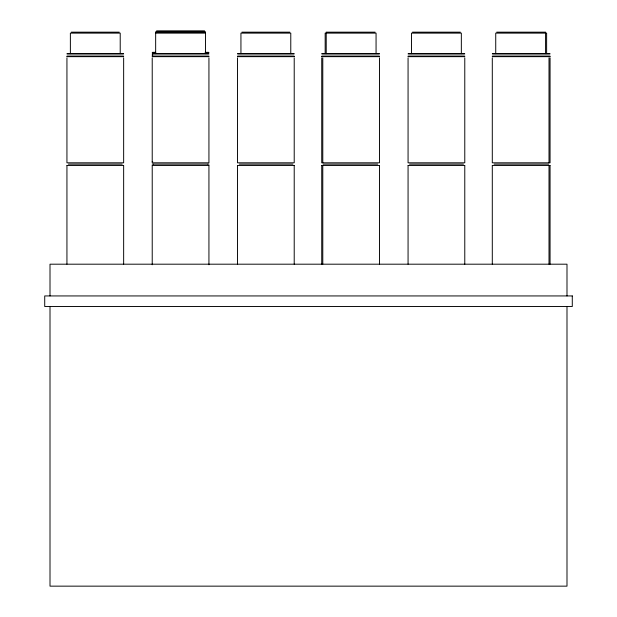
<?xml version="1.0" encoding="UTF-8"?>
<svg xmlns="http://www.w3.org/2000/svg" width="617" height="617" viewBox="0 0 617 617"><rect width="100%" height="100%" fill="white"/><g stroke="black" fill="none" stroke-linecap="round" stroke-linejoin="round"><path stroke-width="0.93" d="M156.602 30.85L204.551 30.85M71.317 32.169L119.274 32.169M156.602 32.169L204.551 32.169M241.879 32.169L289.836 32.169M326.108 32.169L375.121 32.169M412.449 32.169L460.398 32.169M496.677 32.169L545.683 32.169M155.661 33.117L205.492 33.117M152.484 52.329L155.762 52.329M205.091 52.329L208.669 52.329M152.222 52.592L155.361 52.592M205.793 52.592L208.932 52.592M67.207 53.656L123.385 53.656M152.484 53.656L208.669 53.656M237.769 53.656L293.947 53.656M321.997 53.656L379.231 53.656M408.331 53.656L464.516 53.656M492.559 53.656L549.793 53.656M66.937 53.918L123.647 53.918M152.222 53.918L208.932 53.918M237.506 53.918L294.216 53.918M321.735 53.918L379.494 53.918M408.068 53.918L464.778 53.918M492.297 53.918L550.063 53.918M152.222 54.805L152.738 54.805M152.222 55.337L152.738 55.337M66.937 56.132L123.647 56.132M152.222 56.132L208.932 56.132M237.506 56.132L294.216 56.132M321.735 56.132L379.494 56.132M408.068 56.132L464.778 56.132M492.297 56.132L550.063 56.132M67.207 56.394L123.385 56.394M152.484 56.394L208.669 56.394M237.769 56.394L293.947 56.394M321.997 56.394L379.231 56.394M408.331 56.394L464.516 56.394M492.559 56.394L549.793 56.394M66.937 56.656L123.647 56.656M152.222 56.656L208.932 56.656M237.506 56.656L294.216 56.656M321.735 56.656L379.494 56.656M408.068 56.656L464.778 56.656M492.297 56.656L550.063 56.656M152.222 161.492L152.738 161.492M68.379 164.137L122.212 164.137M152.222 164.137L153.378 164.137M153.54 164.137L207.489 164.137M207.775 164.137L208.932 164.137M239.296 164.137L292.89 164.137M323.169 164.137L377.704 164.137M409.511 164.137L463.46 164.137M494.094 164.137L548.621 164.137M66.937 165.456L123.647 165.456M152.222 165.456L208.932 165.456M237.506 165.456L294.216 165.456M321.735 165.456L379.494 165.456M408.068 165.456L464.778 165.456M492.297 165.456L550.063 165.456M566.992 295.936L566.992 264.192L50.008 264.192L50.008 295.936M566.992 306.518L566.992 586.15L50.008 586.15L50.008 306.518M550.063 57.867L550.063 162.811L492.297 162.811L492.297 57.867M550.063 165.611L550.063 264.161M549.007 57.867L549.007 162.811M549.007 165.611L549.007 264.161M546.623 53.656L546.623 33.117L495.736 33.117L495.736 53.656M545.567 33.117L545.567 53.656M492.297 165.611L492.297 264.161M464.778 57.867L464.778 162.811L408.068 162.811L408.068 57.867M464.778 165.611L464.778 264.161M461.339 53.656L461.339 33.117L411.508 33.117L411.508 53.656M408.068 165.611L408.068 264.161M379.494 57.867L379.494 162.811L321.735 162.811L321.735 57.867M379.494 165.611L379.494 264.161M376.062 53.656L376.062 33.117L325.167 33.117L325.167 53.656M326.223 33.117L326.223 53.656M322.784 57.867L322.784 162.811M322.784 165.611L322.784 264.161M321.735 165.611L321.735 264.161M294.216 57.867L294.216 162.811L237.506 162.811L237.506 57.867M294.216 165.611L294.216 264.161M290.777 53.656L290.777 33.117L240.938 33.117L240.938 53.656M237.506 165.611L237.506 264.161M208.932 57.867L208.932 162.811L152.222 162.811L152.222 57.867M208.932 165.611L208.932 264.762M205.492 53.656L205.492 31.791L155.661 31.791L155.661 53.656M152.222 165.611L152.222 264.762M123.647 57.867L123.647 162.811L66.937 162.811L66.937 57.867M123.647 165.611L123.647 264.161M120.215 53.656L120.215 33.117L70.377 33.117L70.377 53.656M66.937 165.611L66.937 264.161M572.283 295.936L44.717 295.936L44.717 306.518L572.283 306.518L572.283 295.936"/></g></svg>
